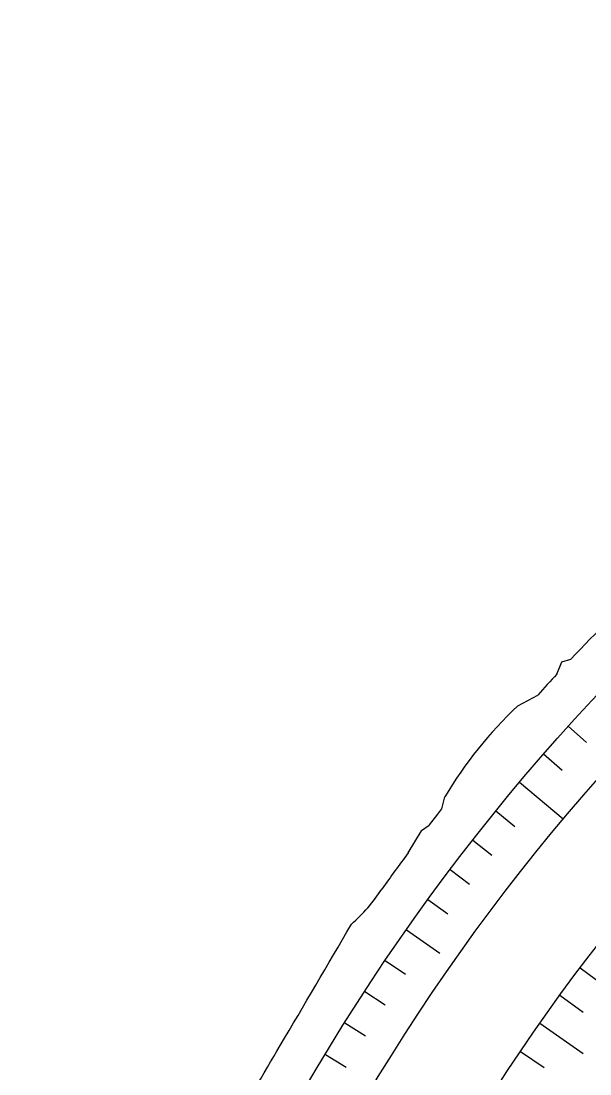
# Model space of a CAD drawing. Header units: millimetres. Extents: x -93 to 93, y -93 to 102.
# Drawn here: x -90.65 to -66.44, y 45.86 to 90.65 of the extents above; entities that cross this region are included whole.
import ezdxf

# ---------------------------------------------------------------- set-up
doc = ezdxf.new("R2010")
doc.units = ezdxf.units.MM
for name, color, linetype in [('CUT_OUTER', 1, 'Continuous'), ('ENGRAVE', 7, 'Continuous'), ('ENGRAVE_FINE', 8, 'Continuous')]:
    doc.layers.add(name, color=color, linetype=linetype)

msp = doc.modelspace()

# ---------------------------------------------------------------- linework, layer by layer
at = {"layer": 'CUT_OUTER'}
for points in [[(-67.8481, 62.8715), (-67.6393, 63.3941), (-67.6377, 63.3975), (-67.6342, 63.3987), (-67.253, 63.5075)], [(-69.5173, 61.5179), (-69.5139, 61.52), (-68.6677, 61.9752)], [(-74.1791, 55.2597), (-73.6116, 56.2053), (-73.6095, 56.2084), (-73.6065, 56.2108), (-73.2852, 56.4403), (-73.2699, 56.4604), (-72.922, 56.9089), (-72.7411, 57.1393), (-72.6152, 57.6436), (-72.6142, 57.6469)], [(-76.5963, 52.2272), (-76.5936, 52.2304)]]:
    msp.add_lwpolyline(points, dxfattribs=at)
for centre, radius, start, end in [((-0.9054, 0.898), 91.2248, 133.730394, 136.660394), ((-17.6747, 16.1725), 68.5432, 137.054005, 138.069296), ((-57.3145, 48.581), 17.784, 133.32767, 149.35126), ((-3.587, 2.5927), 88.0742, 143.274265, 144.509854), ((-81.3804, 57.6865), 7.2582, 311.26119, 326.92394), ((-526.501, 313.2619), 520.1474, 329.218289, 329.87769), ((-836.2489, 488.5213), 875.9874, 329.4587963, 329.7382763)]:
    msp.add_arc(centre, radius, start, end, dxfattribs=at)
at = {"layer": 'ENGRAVE'}
for points in [[(-69.4419, 58.2687), (-67.5819, 56.7079)], [(-74.2561, 51.9947), (-72.8354, 50.9999)], [(-68.5733, 48.0155), (-66.7396, 46.7316)]]:
    msp.add_lwpolyline(points, dxfattribs=at)
for radius in [90.65, 90.65, 88.2219, 83.7125, 83.7125, 80.1513, 73.5375, 73.5375, 69.6525]:
    msp.add_circle((0, 0), radius, dxfattribs=at)
at = {"layer": 'ENGRAVE_FINE'}
for points in [[(-67.3661, 60.6567), (-66.5927, 59.9604)], [(-68.4144, 59.4718), (-67.6291, 58.789)], [(-70.4483, 57.0479), (-69.6396, 56.393)], [(-71.4332, 55.8097), (-70.6132, 55.169)], [(-72.3963, 54.5545), (-71.5652, 53.9283)], [(-73.3374, 53.2827), (-72.4955, 52.6711)], [(-75.1523, 50.6908), (-74.2895, 50.1089)], [(-66.8558, 50.3794), (-65.8806, 49.6446)], [(-76.0255, 49.3715), (-75.1527, 48.8048)], [(-67.7248, 49.205), (-66.737, 48.4873)], [(-76.8756, 48.0372), (-75.9931, 47.4857)], [(-77.7022, 46.6882), (-76.8102, 46.1522)], [(-69.4008, 46.8114), (-68.3886, 46.1287)]]:
    msp.add_lwpolyline(points, dxfattribs=at)

doc.saveas('drawing.dxf')
